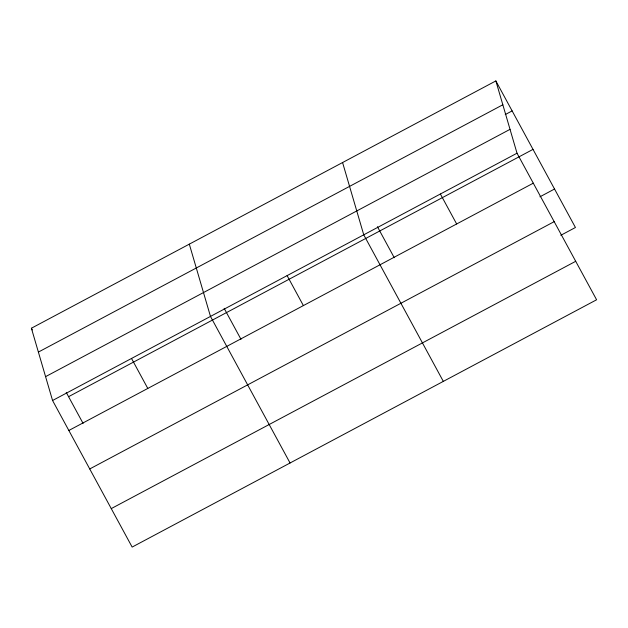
<?xml version="1.0" encoding="UTF-8"?>
<svg xmlns="http://www.w3.org/2000/svg" width="628" height="628" viewBox="0 0 628 628"><rect width="100%" height="100%" fill="white"/><g stroke="black" fill="none" stroke-linecap="round" stroke-linejoin="round"><path stroke-width="0.94" d="M495.853 80.926L517.017 153.201L596.6 299.776L132.147 547.074L52.564 400.499L31.4 328.224L495.853 80.926L575.436 227.501L560.796 235.296M38.386 352.08L502.832 104.774M505.242 114.571L512.126 110.905M45.577 376.651L510.03 129.344M52.564 400.499L517.017 153.201M68.57 396.684L533.015 149.378M68.845 430.478L533.29 183.172M539.907 196.815L554.54 189.02M89.733 468.951L554.186 221.653M111.258 508.601L575.711 261.295M440.385 194.005L456.658 223.984M377.428 226.716L394.258 257.708M443.329 381.384L363.745 234.809L342.582 162.534M287.114 275.614L303.387 305.593M224.157 308.324L240.987 339.316M290.065 462.993L210.482 316.418L189.311 244.143M131.519 358.455L147.8 388.434M31.4 328.224L32.326 329.943M66.246 392.406L83.077 423.398"/></g></svg>
